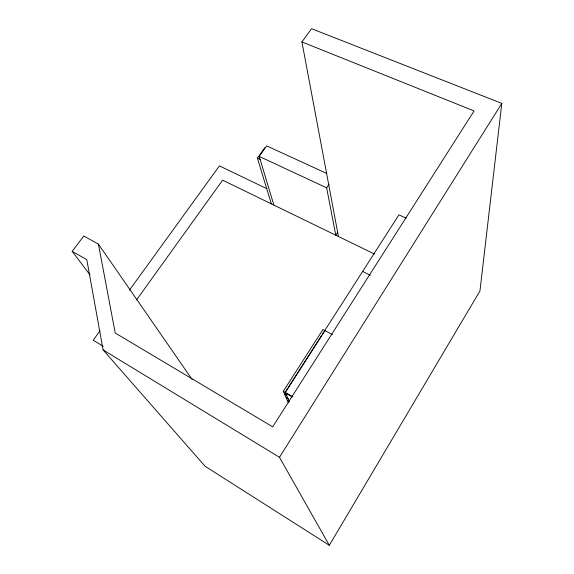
<?xml version="1.0" encoding="UTF-8"?>
<svg xmlns="http://www.w3.org/2000/svg" width="574" height="574" viewBox="0 0 574 574"><rect width="100%" height="100%" fill="white"/><g stroke="black" fill="none" stroke-linecap="round" stroke-linejoin="round"><path stroke-width="0.86" d="M338.438 236.502L301.924 41.938L311.546 28.7L501.812 103.385L479.943 290.968L329.318 545.3L205.033 466.224L103.098 349.925L86.796 259.62L72.188 251.362L83.797 236.014L98.412 244.101L192.125 379.45M329.318 545.3L279.481 457.284L501.812 103.385M287.897 398.32L285.909 397.172L283.298 391.267L322.918 329.541L332.403 334.585M324.927 330.617L285.314 392.429L289.339 401.628L287.373 400.494L286.103 397.624L288.091 398.772M337.706 232.291L335.776 235.211L326.649 187.834L329.132 184.168M273.87 205.09L259.211 156.408L266.688 145.896L326.778 173.477M271.366 203.878L257.403 158.115L264.836 147.662M136.504 300.001L222.619 180.164L374.614 254.103M100.034 330.789L93.196 340.231L103.22 346.316M129.48 290.107L219.404 165.893L266.881 188.688M301.924 41.938L474.081 110.933L272.693 426.826L115.231 333.02L98.412 244.101M406.234 218.228L398.916 214.841L285.17 392.315L285.5 393.075L292.367 397.021M259.211 156.408L326.649 187.834M257.403 158.115L260.108 159.378M362.653 271.423L370.237 275.197M283.298 391.267L292.812 396.713M284.611 394.245L286.62 395.4M288.801 401.513L287.488 400.752L288.421 402.862M103.098 349.925L279.481 457.284M72.188 251.362L90.025 274.874"/></g></svg>
